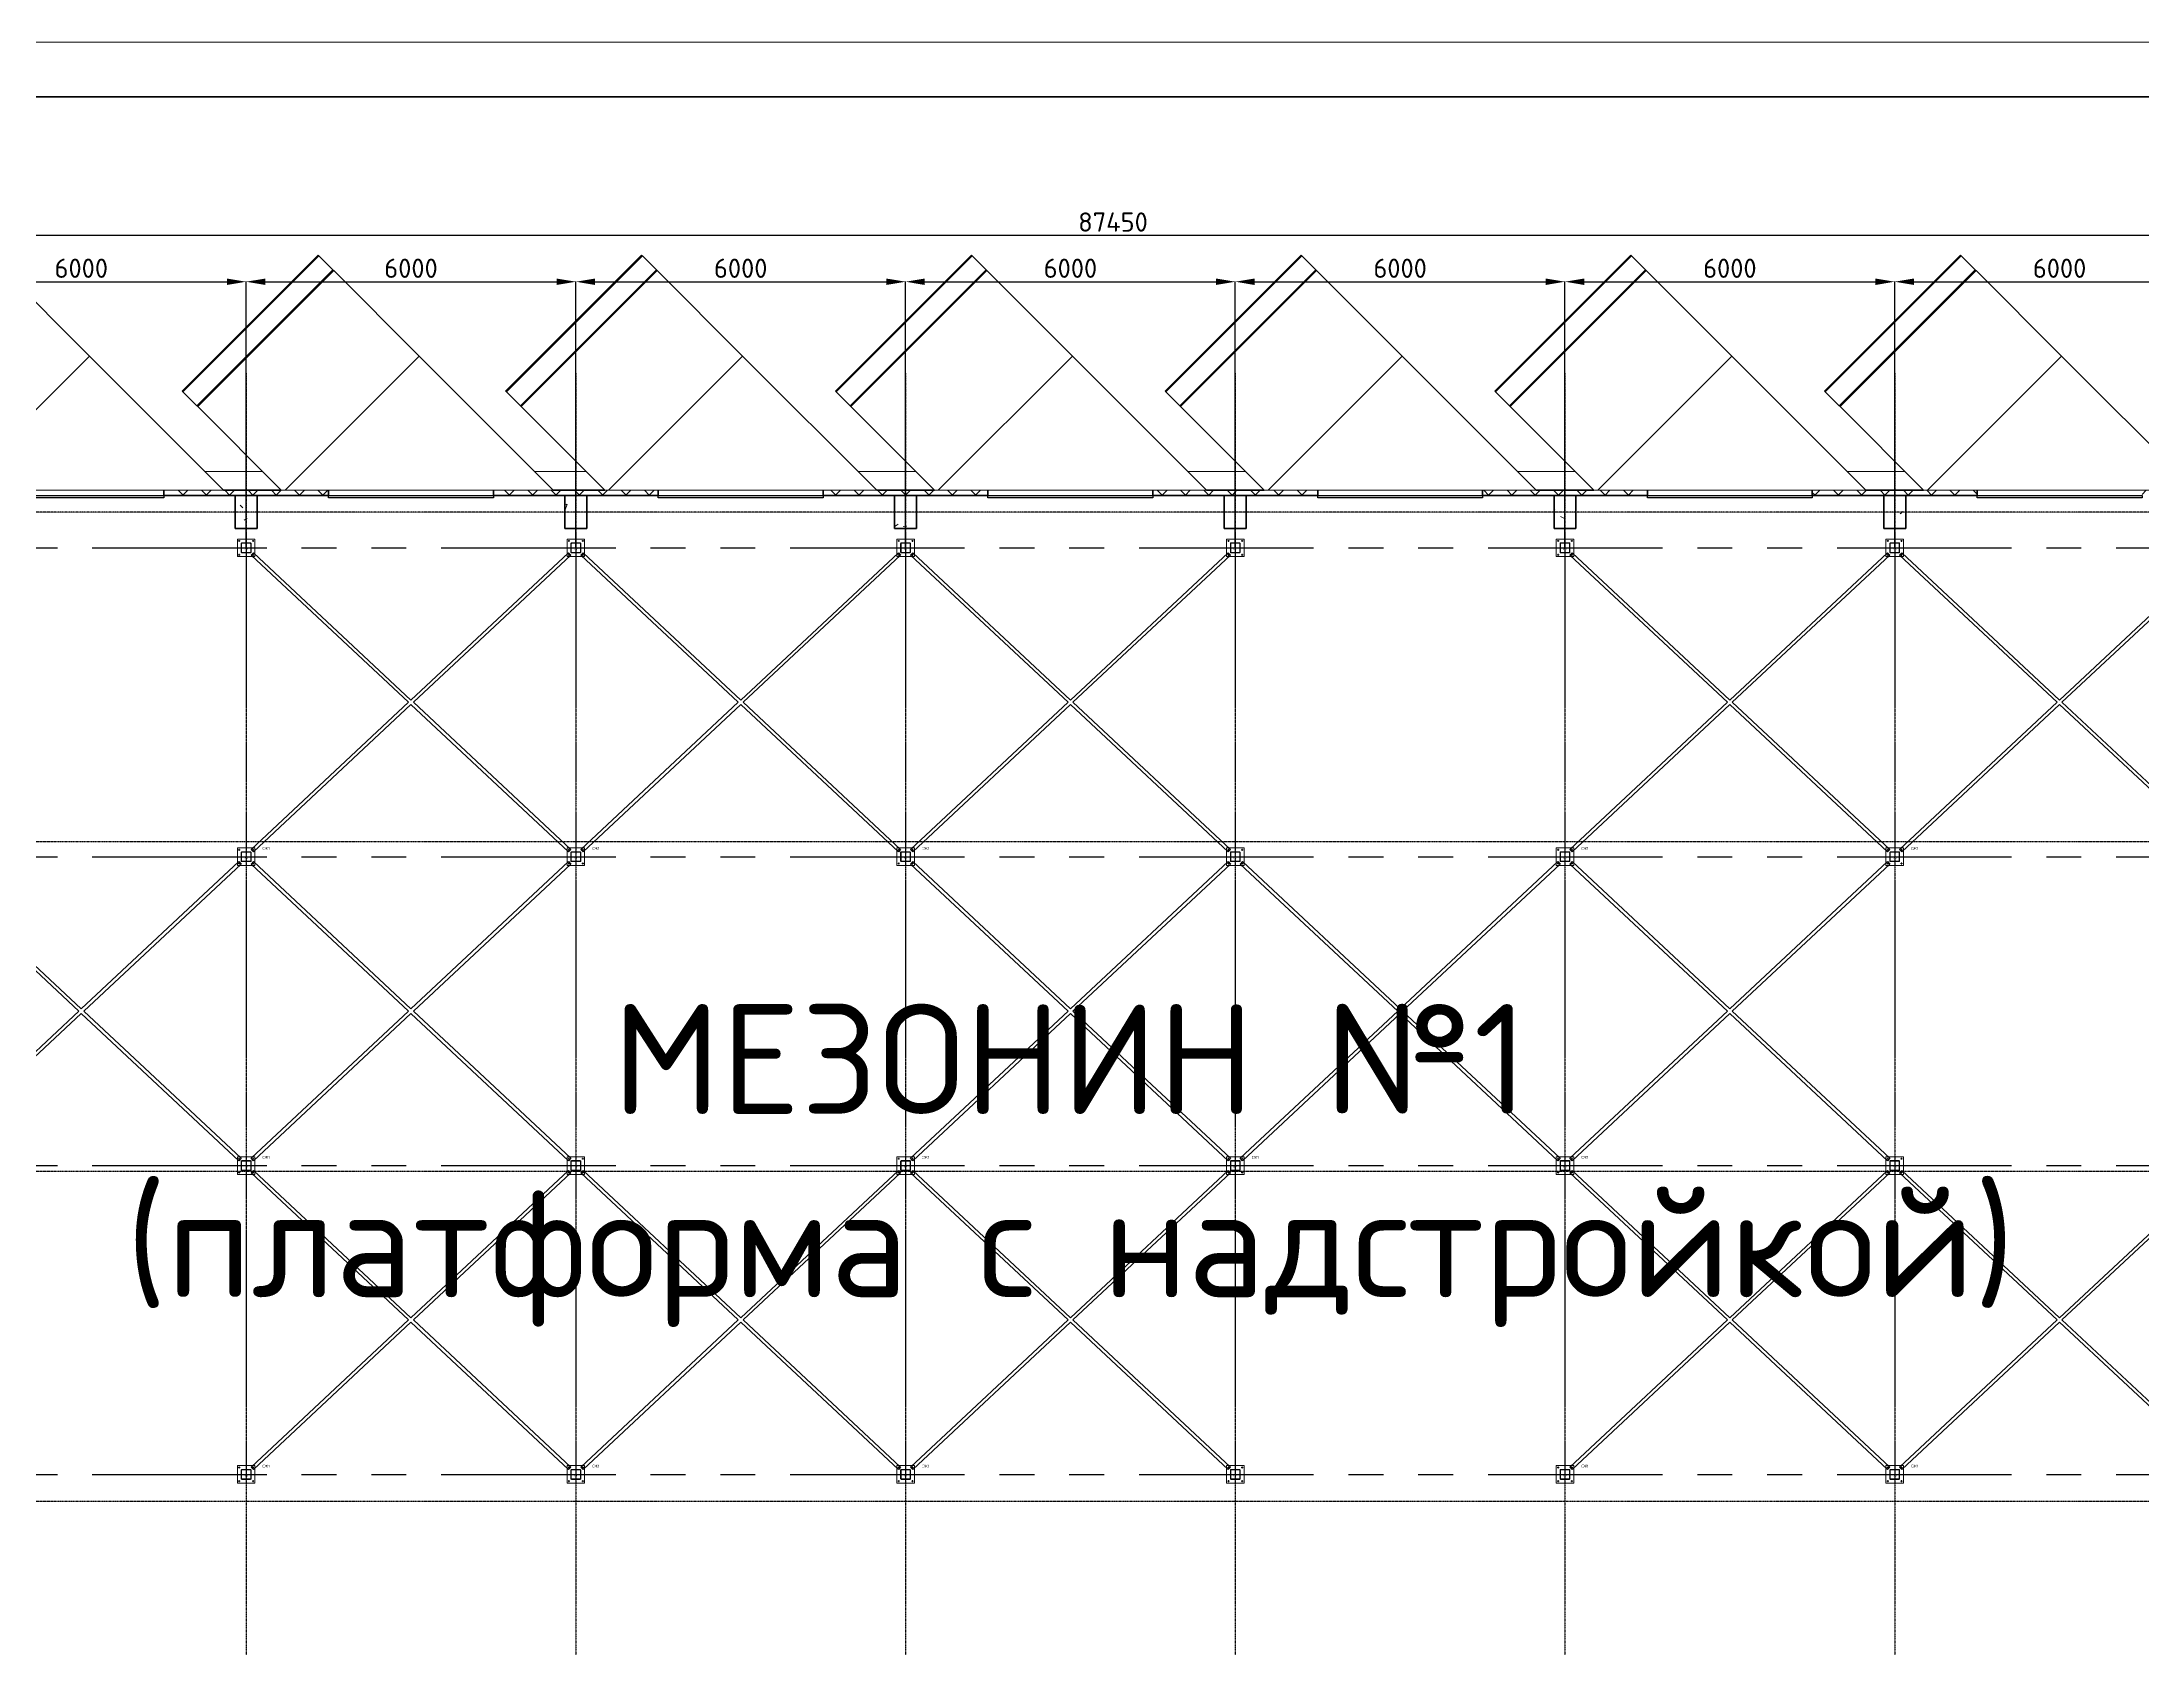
# Model space of a CAD drawing. Header units: millimetres. Extents: x 2140 to 223837, y 2113 to 170313.
# Drawn here: x 42447 to 80662, y 141071 to 170313 of the extents above; entities that cross this region are included whole.
import ezdxf
from ezdxf.enums import TextEntityAlignment as Align

# ---------------------------------------------------------------- set-up
doc = ezdxf.new("R2010")
doc.units = ezdxf.units.MM
for name, pattern in [('ADSK_Штриховая_ш3 п1_5', [4.5, 3, -1.5]), ('DASHDOT_axis', [24, 20, -1.5, 1, -1.5]), ('PHANTOM', [12.7, 6.35, -1.27, 1.27, -1.27, 1.27, -1.27]), ('Линия сетки', [22.225, 12.7, -3.175, 3.175, -3.175])]:
    doc.linetypes.add(name, pattern=pattern)
for name, color, linetype in [('0_ANNOT_Dimensions', 7, 'Continuous'), ('43.СЖ', 152, 'Continuous'), ('Стены', 7, 'Continuous')]:
    doc.layers.add(name, color=color, linetype=linetype)
for name, color, linetype, lineweight in [('40.Колонны', 7, 'Continuous', 20), ('A-DOOR', 7, 'Continuous', 18), ('G-ANNO-TTLB', 7, 'Continuous', 30), ('G-ANNO-TTLB-THIN', 7, 'Continuous', 20), ('Q-SPCQ', 7, 'Continuous', 18), ('S-COLS', 7, 'Continuous', 18)]:
    doc.layers.add(name, color=color, linetype=linetype, lineweight=lineweight)
doc.styles.add('GOST', font='isocpeur.ttf')
doc.styles.get("Standard").update_dxf_attribs({"font": 'isocpeur.ttf'})
doc.dimstyles.new('350', dxfattribs={"dimtxt": 350, "dimasz": 350, "dimexe": 1, "dimexo": 10, "dimgap": 70, "dimtad": 1, "dimdec": 0, "dimzin": 0, "dimdsep": 46, "dimtxsty": 'Standard', "dimcen": 0.09, "dimadec": 0, "dimazin": 0, "dimtfac": 1, "dimtdec": 0, "dimtofl": 0, "dimtmove": 0, "dimatfit": 3, "dimfxl": 1, "dimtolj": 1, "dimtzin": 0, "dimarcsym": 0})
pattern_1 = [(45, (61770, 82517.75), (-502.8943, 502.8943), []), (45, (61770, 83279.75), (-502.8943, 502.8943), [])]

# ---------------------------------------------------------------- blocks, each defined once
blk = doc.blocks.new('_Лист АР - А1К-736802-План на отм_ 0_000')
at = {"layer": 'G-ANNO-TTLB', "lineweight": 50}
blk.add_line((-197, 687.5), (-766, 687.5), dxfattribs=at)
at = {"layer": 'G-ANNO-TTLB-THIN'}
blk.add_line((-786, 692.5), (-192, 692.5), dxfattribs=at)
blk = doc.blocks.new('Сборный железобетон-Колонна 1 - 600x400-V14-В_АР_ПЭ_01 Этаж')
at = {"layer": 'S-COLS', "lineweight": 9}
h = blk.add_hatch(dxfattribs=at)
h.set_pattern_fill('FP_15', color=256, style=0, pattern_type=2)
h.set_pattern_definition([(320, (-77152.2, -17723.1), (-127.512, -1457.472), [152.4, -1676.4]), (265, (-77152.2, -17723.1), (1528.454, 281.942), [121.92, -1341.12]), (10.451, (-77162.8, -17844.6), (1400.933, -1175.54), [129.52, -1424.72]), (316.184, (-76745.8, -17723.1), (-336.34, -2168.632), [228.6, -2514.6]), (6.636, (-76773.8, -17903.8), (1979.42, -1899.22), [194.28, -2137.08]), (261.184, (-76745.8, -17723), (1979.4, -1899.24), [182.88, -2011.68]), (291, (-76847.4, -17926.3), (-818.121, -1212.915), [152.4, -1676.4]), (236, (-76847.4, -17926.3), (1473.504, -494.417), [121.92, -1341.12]), (341.451, (-76915.6, -18027.4), (655.37, -1707.337), [129.52, -1424.72]), (307.5, (-77152.2, -17723.1), (676.4402, -24.7094), [67.056, -1257.808, 67.056, -2640.584]), (307.5, (-77152.2, -17723.1), (676.4402, -24.7094), [-1391.92, -1294.384, 67.056, -1279.144]), (277.5, (-77152.2, -17723.1), (801.444, -534.558), [67.056, -709.168, 67.056, -1740.408]), (277.5, (-77152.2, -17723.1), (801.444, -534.558), [-843.28, -1227.328, 67.056, -446.024]), (237.5, (-77152.2, -17269.96), (-45.8312, -1084.7275), [67.056, -440.944, 67.056, -3621.024]), (237.5, (-77152.2, -17269.96), (-45.8312, -1084.7275), [-575.056, -1517.904, 67.056, -2036.064]), (227.5, (-77152.2, -17066.8), (203.414, -1185.035), [67.056, -593.344, 67.056, -2479.04]), (227.5, (-77152.2, -17066.8), (203.414, -1185.035), [-727.456, -985.52, 67.056, -1426.464])])
h.paths.add_polyline_path([(-325, -165), (-325, -175), (275, -175), (275, 225), (-325, 225), (-325, 215)], flags=0)
at = {"layer": 'S-COLS', "lineweight": 40}
for p, q in [((275, 225), (-325, 225)), ((-325, 225), (-325, 215)), ((-325, 215), (-325, -165)), ((275, 215), (275, 225)), ((275, -165), (275, 215)), ((-325, -165), (-325, -175)), ((-325, -175), (275, -175)), ((275, -175), (275, -165))]:
    blk.add_line(p, q, dxfattribs=at)
blk = doc.blocks.new('Сборный железобетон-Колонна 1 - 600x400-V15-В_АР_ПЭ_01 Этаж')
at = {"layer": 'S-COLS', "lineweight": 9}
h = blk.add_hatch(dxfattribs=at)
h.set_pattern_fill('FP_16', color=256, style=0, pattern_type=2)
h.set_pattern_definition([(320, (-77152.2, -11723.1), (-127.512, -1457.472), [152.4, -1676.4]), (265, (-77152.2, -11723.1), (1528.454, 281.942), [121.92, -1341.12]), (10.451, (-77162.8, -11844.6), (1400.933, -1175.54), [129.52, -1424.72]), (316.184, (-76745.8, -11723.1), (-336.34, -2168.632), [228.6, -2514.6]), (6.636, (-76773.8, -11903.8), (1979.42, -1899.22), [194.28, -2137.08]), (261.184, (-76745.8, -11723), (1979.4, -1899.24), [182.88, -2011.68]), (291, (-76847.4, -11926.3), (-818.121, -1212.915), [152.4, -1676.4]), (236, (-76847.4, -11926.3), (1473.504, -494.417), [121.92, -1341.12]), (341.451, (-76915.6, -12027.4), (655.37, -1707.337), [129.52, -1424.72]), (307.5, (-77152.2, -11723.1), (676.4402, -24.7094), [67.056, -1257.808, 67.056, -2640.584]), (307.5, (-77152.2, -11723.1), (676.4402, -24.7094), [-1391.92, -1294.384, 67.056, -1279.144]), (277.5, (-77152.2, -11723.1), (801.444, -534.558), [67.056, -709.168, 67.056, -1740.408]), (277.5, (-77152.2, -11723.1), (801.444, -534.558), [-843.28, -1227.328, 67.056, -446.024]), (237.5, (-77152.2, -11269.96), (-45.8312, -1084.7275), [67.056, -440.944, 67.056, -3621.024]), (237.5, (-77152.2, -11269.96), (-45.8312, -1084.7275), [-575.056, -1517.904, 67.056, -2036.064]), (227.5, (-77152.2, -11066.8), (203.414, -1185.035), [67.056, -593.344, 67.056, -2479.04]), (227.5, (-77152.2, -11066.8), (203.414, -1185.035), [-727.456, -985.52, 67.056, -1426.464])])
h.paths.add_polyline_path([(-325, 215), (-325, -175), (275, -175), (275, 225), (-325, 225)], flags=0)
at = {"layer": 'S-COLS', "lineweight": 40}
for p, q in [((275, 225), (-325, 225)), ((-325, 225), (-325, 215)), ((-325, 215), (-325, -165)), ((275, 215), (275, 225)), ((275, -165), (275, 215)), ((-325, -165), (-325, -175)), ((-325, -175), (275, -175)), ((275, -175), (275, -165))]:
    blk.add_line(p, q, dxfattribs=at)
blk = doc.blocks.new('Сборный железобетон-Колонна 1 - 600x400-V16-В_АР_ПЭ_01 Этаж')
at = {"layer": 'S-COLS', "lineweight": 9}
h = blk.add_hatch(dxfattribs=at)
h.set_pattern_fill('FP_17', color=256, style=0, pattern_type=2)
h.set_pattern_definition([(320, (-77152.2, -5723.1), (-127.512, -1457.472), [152.4, -1676.4]), (265, (-77152.2, -5723.1), (1528.454, 281.942), [121.92, -1341.12]), (10.451, (-77162.8, -5844.6), (1400.933, -1175.54), [129.52, -1424.72]), (316.184, (-76745.8, -5723.1), (-336.34, -2168.632), [228.6, -2514.6]), (6.636, (-76773.8, -5903.8), (1979.42, -1899.22), [194.28, -2137.08]), (261.184, (-76745.8, -5723), (1979.4, -1899.24), [182.88, -2011.68]), (291, (-76847.4, -5926.3), (-818.121, -1212.915), [152.4, -1676.4]), (236, (-76847.4, -5926.3), (1473.504, -494.417), [121.92, -1341.12]), (341.451, (-76915.6, -6027.4), (655.37, -1707.337), [129.52, -1424.72]), (307.5, (-77152.2, -5723.1), (676.4402, -24.7094), [67.056, -1257.808, 67.056, -2640.584]), (307.5, (-77152.2, -5723.1), (676.4402, -24.7094), [-1391.92, -1294.384, 67.056, -1279.144]), (277.5, (-77152.2, -5723.1), (801.444, -534.558), [67.056, -709.168, 67.056, -1740.408]), (277.5, (-77152.2, -5723.1), (801.444, -534.558), [-843.28, -1227.328, 67.056, -446.024]), (237.5, (-77152.2, -5269.96), (-45.8312, -1084.7275), [67.056, -440.944, 67.056, -3621.024]), (237.5, (-77152.2, -5269.96), (-45.8312, -1084.7275), [-575.056, -1517.904, 67.056, -2036.064]), (227.5, (-77152.2, -5066.8), (203.414, -1185.035), [67.056, -593.344, 67.056, -2479.04]), (227.5, (-77152.2, -5066.8), (203.414, -1185.035), [-727.456, -985.52, 67.056, -1426.464])])
h.paths.add_polyline_path([(-325, -165), (-325, -175), (275, -175), (275, 225), (-325, 225), (-325, -14)], flags=0)
at = {"layer": 'S-COLS', "lineweight": 40}
for p, q in [((275, 225), (-325, 225)), ((-325, 225), (-325, 215)), ((-325, 215), (-325, -165)), ((275, 215), (275, 225)), ((275, -165), (275, 215)), ((-325, -165), (-325, -175)), ((-325, -175), (275, -175)), ((275, -175), (275, -165))]:
    blk.add_line(p, q, dxfattribs=at)
blk = doc.blocks.new('Сборный железобетон-Колонна 1 - 600x400-V17-В_АР_ПЭ_01 Этаж')
at = {"layer": 'S-COLS', "lineweight": 40}
for p, q in [((275, 225), (-325, 225)), ((-325, 225), (-325, 215)), ((-325, 215), (-325, -165)), ((275, 215), (275, 225)), ((275, -165), (275, 215)), ((-325, -165), (-325, -175)), ((-325, -175), (275, -175)), ((275, -175), (275, -165))]:
    blk.add_line(p, q, dxfattribs=at)
blk = doc.blocks.new('Сборный железобетон-Колонна 1 - 600x400-V18-В_АР_ПЭ_01 Этаж')
at = {"layer": 'S-COLS', "lineweight": 9}
h = blk.add_hatch(dxfattribs=at)
h.set_pattern_fill('FP_18', color=256, style=0, pattern_type=2)
h.set_pattern_definition([(320, (-77152.2, 6276.9), (-127.512, -1457.472), [152.4, -1676.4]), (265, (-77152.2, 6276.9), (1528.454, 281.942), [121.92, -1341.12]), (10.451, (-77162.8, 6155.4), (1400.933, -1175.54), [129.52, -1424.72]), (316.184, (-76745.8, 6276.9), (-336.34, -2168.632), [228.6, -2514.6]), (6.636, (-76773.8, 6096.2), (1979.42, -1899.22), [194.28, -2137.08]), (261.184, (-76745.8, 6277), (1979.4, -1899.24), [182.88, -2011.68]), (291, (-76847.4, 6073.7), (-818.121, -1212.915), [152.4, -1676.4]), (236, (-76847.4, 6073.7), (1473.504, -494.417), [121.92, -1341.12]), (341.451, (-76915.6, 5972.6), (655.37, -1707.337), [129.52, -1424.72]), (307.5, (-77152.2, 6276.9), (676.4402, -24.7094), [67.056, -1257.808, 67.056, -2640.584]), (307.5, (-77152.2, 6276.9), (676.4402, -24.7094), [-1391.92, -1294.384, 67.056, -1279.144]), (277.5, (-77152.2, 6276.9), (801.444, -534.558), [67.056, -709.168, 67.056, -1740.408]), (277.5, (-77152.2, 6276.9), (801.444, -534.558), [-843.28, -1227.328, 67.056, -446.024]), (237.5, (-77152.2, 6730.04), (-45.8312, -1084.7275), [67.056, -440.944, 67.056, -3621.024]), (237.5, (-77152.2, 6730.04), (-45.8312, -1084.7275), [-575.056, -1517.904, 67.056, -2036.064]), (227.5, (-77152.2, 6933.2), (203.414, -1185.035), [67.056, -593.344, 67.056, -985.52, -1493.52]), (227.5, (-77152.2, 6933.2), (203.414, -1185.035), [-1712.976, 67.056, -1426.464])])
h.paths.add_polyline_path([(-325, 215), (-325, -175), (275, -175), (275, 225), (-325, 225)], flags=0)
at = {"layer": 'S-COLS', "lineweight": 40}
for p, q in [((275, 225), (-325, 225)), ((-325, 225), (-325, 215)), ((-325, 215), (-325, -165)), ((275, 215), (275, 225)), ((275, -165), (275, 215)), ((-325, -165), (-325, -175)), ((-325, -175), (275, -175)), ((275, -175), (275, -165))]:
    blk.add_line(p, q, dxfattribs=at)
blk = doc.blocks.new('Сборный железобетон-Колонна 1 - 600x400-V19-В_АР_ПЭ_01 Этаж')
at = {"layer": 'S-COLS', "lineweight": 9}
h = blk.add_hatch(dxfattribs=at)
h.set_pattern_fill('FP_19', color=256, style=0, pattern_type=2)
h.set_pattern_definition([(320, (-77152.2, 12276.9), (-127.512, -1457.472), [152.4, -1676.4]), (265, (-77152.2, 12276.9), (1528.454, 281.942), [121.92, -1341.12]), (10.451, (-77162.8, 12155.4), (1400.933, -1175.54), [129.52, -1424.72]), (316.184, (-76745.8, 12276.9), (-336.34, -2168.632), [228.6, -2514.6]), (6.636, (-76773.8, 12096.2), (1979.42, -1899.22), [194.28, -2137.08]), (261.184, (-76745.8, 12277), (1979.4, -1899.24), [182.88, -2011.68]), (291, (-76847.4, 12073.7), (-818.121, -1212.915), [152.4, -1676.4]), (236, (-76847.4, 12073.7), (1473.504, -494.417), [121.92, -1341.12]), (341.451, (-76915.6, 11972.6), (655.37, -1707.337), [129.52, -1424.72]), (307.5, (-77152.2, 12276.9), (676.4402, -24.7094), [67.056, -1257.808, 67.056, -2640.584]), (307.5, (-77152.2, 12276.9), (676.4402, -24.7094), [-1391.92, -1294.384, 67.056, -1279.144]), (277.5, (-77152.2, 12276.9), (801.444, -534.558), [67.056, -709.168, 67.056, -1740.408]), (277.5, (-77152.2, 12276.9), (801.444, -534.558), [-843.28, -1227.328, 67.056, -446.024]), (237.5, (-77152.2, 12730.04), (-45.8312, -1084.7275), [67.056, -440.944, 67.056, -3621.024]), (237.5, (-77152.2, 12730.04), (-45.8312, -1084.7275), [-575.056, -1517.904, 67.056, -2036.064]), (227.5, (-77152.2, 12933.2), (203.414, -1185.035), [67.056, -593.344, 67.056, -2479.04]), (227.5, (-77152.2, 12933.2), (203.414, -1185.035), [-727.456, -985.52, 67.056, -1426.464])])
h.paths.add_polyline_path([(-325, 225), (-325, -175), (275, -175), (275, 225)], flags=0)
at = {"layer": 'S-COLS', "lineweight": 40}
for p, q in [((275, 225), (-325, 225)), ((-325, 225), (-325, 215)), ((-325, 215), (-325, -165)), ((275, 215), (275, 225)), ((275, -165), (275, 215)), ((-325, -165), (-325, -175)), ((-325, -175), (275, -175)), ((275, -175), (275, -165))]:
    blk.add_line(p, q, dxfattribs=at)
blk = doc.blocks.new('Дверь-Подъемная-Сборная - Ворота 3000х3000-555614-В_АР_ПЭ_01 Этаж')
at = {"layer": 'A-DOOR', "lineweight": 30}
for p, q in [((-1500, 90), (1500, 90)), ((-1500, 50), (-1500, 90)), ((1500, 50), (-1500, 50)), ((1500, 90), (1500, 50))]:
    blk.add_line(p, q, dxfattribs=at)
blk = doc.blocks.new('Доклевеллер 45 градусов - Доклевеллер 45 градусов-601978-В_АР_ПЭ_01 Этаж')
at = {"layer": 'Q-SPCQ', "lineweight": 9}
for p, q in [((2404, 0), (2475, 0)), ((3995, -1520), (2475, 0)), ((-2475, 0), (2404, 0)), ((-2475, 0), (-35, -2440)), ((-2404, -75), (-2404, -71)), ((-2400, -75), (-2404, -75)), ((2404, 0), (-35, -2440)), ((-35, -2440), (2404, 0)), ((1520, -3995), (3995, -1520)), ((3995, -1520), (1520, -3995)), ((4009, -1534), (3995, -1520)), ((1534, -4009), (4009, -1534)), ((4009, -1534), (1534, -4009)), ((4264, -1789), (1789, -4264)), ((1789, -4264), (4264, -1789)), ((4278, -1803), (1803, -4278)), ((4264, -1789), (4009, -1534)), ((4264, -1789), (4278, -1803)), ((1520, -3995), (-35, -2440)), ((1534, -4009), (1520, -3995)), ((1789, -4264), (1534, -4009)), ((1789, -4264), (1803, -4278))]:
    blk.add_line(p, q, dxfattribs=at)
blk = doc.blocks.new('Помещение')
at = {"lineweight": 9}
h = blk.add_hatch(dxfattribs=at)
h.set_pattern_fill('FP_99', color=256, style=0, pattern_type=2)
h.set_pattern_definition([(45, (61770, 82517.75), (-212.132, 212.132), []), (135, (61770, 82517.75), (-212.132, -212.132), [])])
h.paths.add_polyline_path([(110319.9036, 159946.9347), (110319.9036, 160042.9347), (105671.9036, 160042.9347), (105671.9036, 159946.9347), (110223.9036, 159946.9347)], flags=0)
h.paths.add_polyline_path([(104123.9036, 159946.9347), (104661.9036, 159946.9347), (104661.9036, 160042.9347), (102521.9036, 160042.9347), (102521.9036, 159946.9347), (103749.0664, 159946.9347)], flags=0)
h.paths.add_polyline_path([(91626.8337, 159946.9347), (93521.9036, 159946.9347), (93521.9036, 160042.9347), (90521.9036, 160042.9347), (90521.9036, 159946.9347)], flags=0)
h.paths.add_polyline_path([(99521.9036, 159946.9347), (99521.9036, 160042.9347), (96521.9036, 160042.9347), (96521.9036, 159946.9347), (98553.8238, 159946.9347)], flags=0)
h.paths.add_polyline_path([(84521.9036, 159946.9347), (87521.9036, 159946.9347), (87521.9036, 160042.9347), (84521.9036, 160042.9347)], flags=0)
h.paths.add_polyline_path([(79504.601, 159946.9347), (81521.9036, 159946.9347), (81521.9036, 160042.9347), (78521.9036, 160042.9347), (78521.9036, 159946.9347)], flags=0)
h.paths.add_polyline_path([(74309.3584, 159946.9347), (75521.9036, 159946.9347), (75521.9036, 160042.9347), (72521.9036, 160042.9347), (72521.9036, 159946.9347), (72577.6109, 159946.9347)], flags=0)
h.paths.add_polyline_path([(69521.9036, 159946.9347), (69521.9036, 160042.9347), (66521.9036, 160042.9347), (66521.9036, 159946.9347), (69114.1158, 159946.9347)], flags=0)
h.paths.add_polyline_path([(63521.9036, 159946.9347), (63521.9036, 160042.9347), (60521.9036, 160042.9347), (60521.9036, 159946.9347), (62187.1257, 159946.9347)], flags=0)
h.paths.add_polyline_path([(48521.9036, 159946.9347), (51521.9036, 159946.9347), (51521.9036, 160042.9347), (48521.9036, 160042.9347)], flags=0)
h.paths.add_polyline_path([(54521.9036, 159946.9347), (57521.9036, 159946.9347), (57521.9036, 160042.9347), (54521.9036, 160042.9347)], flags=0)
h.paths.add_polyline_path([(39521.9036, 159946.9347), (39521.9036, 160042.9347), (21941.9036, 160042.9347), (21941.9036, 159946.9347), (37942.6603, 159946.9347)], flags=0)
h.paths.add_polyline_path([(42521.9036, 159946.9347), (45521.9036, 159946.9347), (45521.9036, 160042.9347), (42521.9036, 160042.9347)], flags=0)
h.paths.add_polyline_path([(17321.9036, 159946.9347), (17321.9036, 160042.9347), (13817.9036, 160042.9347), (13817.9036, 159969.9347), (13721.9036, 159969.9347), (13723.9036, 159946.9347), (17161.69, 159946.9347)], flags=0)
h.paths.add_polyline_path([(18331.9036, 159946.9347), (20931.9036, 159946.9347), (20931.9036, 160042.9347), (18331.9036, 160042.9347)], flags=0)
h = blk.add_hatch(dxfattribs=at)
h.set_pattern_fill('FP_98', color=256, style=0, pattern_type=2)
h.set_pattern_definition(pattern_1)
h.paths.add_polyline_path([(110319.9036, 160042.9347), (110319.9036, 160044.9347), (107212.5615, 160042.9347)], flags=0)
h.paths.add_polyline_path([(104661.9036, 160042.9347), (104661.9036, 160044.9347), (104614.9402, 160042.9347)], flags=0)
h.paths.add_polyline_path([(87521.9036, 160042.9347), (87521.9036, 160044.9347), (86431.5911, 160042.9347)], flags=0)
h.paths.add_polyline_path([(69521.9036, 160042.9347), (69521.9036, 160044.9347), (69501.6241, 160042.9347)], flags=0)
h.paths.add_polyline_path([(63521.9036, 160042.9347), (63521.9036, 160044.9347), (62187.1257, 160042.9347)], flags=0)
h.paths.add_polyline_path([(57521.9036, 160042.9347), (57521.9036, 160044.9347), (56991.8832, 160042.9347)], flags=0)
h.paths.add_polyline_path([(51521.9036, 160042.9347), (51521.9036, 160044.9347), (51501.6241, 160042.9347)], flags=0)
h.paths.add_polyline_path([(39521.9036, 160042.9347), (39521.9036, 160044.9347), (37942.6603, 160042.9347)], flags=0)
h.paths.add_polyline_path([(20931.9036, 160042.9347), (20931.9036, 160044.9347), (20625.1851, 160042.9347)], flags=0)
h = blk.add_hatch(dxfattribs=at)
h.set_pattern_fill('FP_98', color=256, style=0, pattern_type=2)
h.set_pattern_definition(pattern_1)
h.paths.add_polyline_path([(108621.9036, 159944.9347), (108621.9036, 159946.9347), (107212.5615, 159944.9347)], flags=0)
h.paths.add_polyline_path([(110221.9036, 159944.9347), (110223.9036, 159946.9347), (110211.9036, 159944.9347)], flags=0)
h.paths.add_polyline_path([(105821.9036, 159944.9347), (105823.9036, 159946.9347), (105671.9036, 159944.9347)], flags=0)
h.paths.add_polyline_path([(87521.9036, 159944.9347), (87521.9036, 159946.9347), (86431.5911, 159944.9347)], flags=0)
h.paths.add_polyline_path([(63521.9036, 159944.9347), (63521.9036, 159946.9347), (62221.9036, 159944.9347)], flags=0)
h.paths.add_polyline_path([(51521.9036, 159944.9347), (51521.9036, 159946.9347), (50221.9036, 159944.9347)], flags=0)
h.paths.add_polyline_path([(45521.9036, 159944.9347), (45521.9036, 159946.9347), (44869.6505, 159944.9347)], flags=0)
h.paths.add_polyline_path([(39521.9036, 159944.9347), (39521.9036, 159946.9347), (38221.9036, 159944.9347)], flags=0)
h.paths.add_polyline_path([(20931.9036, 159944.9347), (20931.9036, 159946.9347), (20625.1851, 159944.9347)], flags=0)
at = {"color": 9, "linetype": 'Линия сетки', "true_color": 0xc7c8ca}
for p, q in [((44021.9036, 162172.4828), (44021.9036, 22887.2413)), ((50021.9036, 162172.4828), (50021.9036, 22887.2413)), ((56021.9036, 162172.4828), (56021.9036, 22887.2413)), ((62021.9036, 162172.4828), (62021.9036, 22887.2413)), ((68021.9036, 162172.4828), (68021.9036, 22887.2413)), ((74021.9036, 162172.4828), (74021.9036, 22887.2413)), ((113992.9741, 159644.9347), (7061.0864, 159644.9347)), ((113992.9741, 153644.9347), (7061.0864, 153644.9347)), ((113992.9741, 147644.9347), (7061.0864, 147644.9347)), ((113992.9741, 141644.9347), (7061.0864, 141644.9347))]:
    blk.add_line(p, q, dxfattribs=at)
at = {"color": 7, "linetype": 'ADSK_Штриховая_ш3 п1_5', "lineweight": 18}
for p, q in [((43271.2054, 160384.9347), (44321.458, 160384.9347)), ((49271.2054, 160384.9347), (50207.0299, 160384.9347)), ((55156.7774, 160384.9347), (56207.0299, 160384.9347)), ((61156.7774, 160384.9347), (62207.0299, 160384.9347)), ((67156.7774, 160384.9347), (68207.0299, 160384.9347)), ((73156.7774, 160384.9347), (74207.0299, 160384.9347))]:
    blk.add_line(p, q, dxfattribs=at)
at = {"lineweight": 40}
for p, q in [((42521.9036, 160044.9347), (42521.9036, 159944.9347)), ((42521.9036, 159944.9347), (43821.9036, 159944.9347)), ((44661.458, 160044.9347), (43611.2054, 160044.9347)), ((44221.9036, 159944.9347), (45521.9036, 159944.9347)), ((45521.9036, 159944.9347), (45521.9036, 160044.9347)), ((48521.9036, 160044.9347), (48521.9036, 159944.9347)), ((48521.9036, 159944.9347), (49821.9036, 159944.9347)), ((50547.0299, 160044.9347), (49611.2054, 160044.9347)), ((50221.9036, 159944.9347), (51521.9036, 159944.9347)), ((51521.9036, 159944.9347), (51521.9036, 160044.9347)), ((54521.9036, 160044.9347), (54521.9036, 159944.9347)), ((54521.9036, 159944.9347), (55821.9036, 159944.9347)), ((56547.0299, 160044.9347), (55496.7774, 160044.9347)), ((56221.9036, 159944.9347), (57521.9036, 159944.9347)), ((57521.9036, 159944.9347), (57521.9036, 160044.9347)), ((60521.9036, 160044.9347), (60521.9036, 159944.9347)), ((60521.9036, 159944.9347), (61821.9036, 159944.9347)), ((62547.0299, 160044.9347), (61496.7774, 160044.9347)), ((62221.9036, 159944.9347), (63521.9036, 159944.9347)), ((63521.9036, 159944.9347), (63521.9036, 160044.9347)), ((66521.9036, 160044.9347), (66521.9036, 159944.9347)), ((66521.9036, 159944.9347), (67821.9036, 159944.9347)), ((68547.0299, 160044.9347), (67496.7774, 160044.9347)), ((68221.9036, 159944.9347), (69521.9036, 159944.9347)), ((69521.9036, 159944.9347), (69521.9036, 160044.9347)), ((72521.9036, 160044.9347), (72521.9036, 159944.9347)), ((72521.9036, 159944.9347), (73821.9036, 159944.9347)), ((74547.0299, 160044.9347), (73496.7774, 160044.9347)), ((74221.9036, 159944.9347), (75521.9036, 159944.9347)), ((75521.9036, 159944.9347), (75521.9036, 160044.9347))]:
    blk.add_line(p, q, dxfattribs=at)
at = {"lineweight": 18}
for p, q in [((45521.9036, 160042.9347), (42521.9036, 160042.9347)), ((45521.9036, 159946.9347), (42521.9036, 159946.9347)), ((51521.9036, 160042.9347), (48521.9036, 160042.9347)), ((51521.9036, 159946.9347), (48521.9036, 159946.9347)), ((57521.9036, 160042.9347), (54521.9036, 160042.9347)), ((57521.9036, 159946.9347), (54521.9036, 159946.9347)), ((63521.9036, 160042.9347), (60521.9036, 160042.9347)), ((63521.9036, 159946.9347), (60521.9036, 159946.9347)), ((69521.9036, 160042.9347), (66521.9036, 160042.9347)), ((69521.9036, 159946.9347), (66521.9036, 159946.9347)), ((75521.9036, 160042.9347), (72521.9036, 160042.9347)), ((75521.9036, 159946.9347), (72521.9036, 159946.9347))]:
    blk.add_line(p, q, dxfattribs=at)
at = {"lineweight": 9, "xscale": 200, "yscale": 200, "zscale": 200}
blk.add_blockref('_Лист АР - А1К-736802-План на отм_ 0_000', (157200, 29700), dxfattribs=at)
for name, p, rotation in [('Доклевеллер 45 градусов - Доклевеллер 45 градусов-601978-В_АР_ПЭ_01 Этаж', (41136.3317, 160044.9347), 180), ('Доклевеллер 45 градусов - Доклевеллер 45 градусов-601978-В_АР_ПЭ_01 Этаж', (47136.3317, 160044.9347), 180), ('Доклевеллер 45 градусов - Доклевеллер 45 градусов-601978-В_АР_ПЭ_01 Этаж', (53021.9036, 160044.9347), 180), ('Доклевеллер 45 градусов - Доклевеллер 45 градусов-601978-В_АР_ПЭ_01 Этаж', (59021.9036, 160044.9347), 180), ('Доклевеллер 45 градусов - Доклевеллер 45 градусов-601978-В_АР_ПЭ_01 Этаж', (65021.9036, 160044.9347), 180), ('Доклевеллер 45 градусов - Доклевеллер 45 градусов-601978-В_АР_ПЭ_01 Этаж', (71021.9036, 160044.9347), 180), ('Доклевеллер 45 градусов - Доклевеллер 45 градусов-601978-В_АР_ПЭ_01 Этаж', (77021.9036, 160044.9347), 180), ('Дверь-Подъемная-Сборная - Ворота 3000х3000-555614-В_АР_ПЭ_01 Этаж', (41021.9036, 159994.9347), 180), ('Сборный железобетон-Колонна 1 - 600x400-V14-В_АР_ПЭ_01 Этаж', (44046.9036, 159669.9347), 90.0000000000002), ('Дверь-Подъемная-Сборная - Ворота 3000х3000-555614-В_АР_ПЭ_01 Этаж', (47021.9036, 159994.9347), 180), ('Сборный железобетон-Колонна 1 - 600x400-V15-В_АР_ПЭ_01 Этаж', (50046.9036, 159669.9347), 90.0000000000002), ('Дверь-Подъемная-Сборная - Ворота 3000х3000-555614-В_АР_ПЭ_01 Этаж', (53021.9036, 159994.9347), 180), ('Сборный железобетон-Колонна 1 - 600x400-V16-В_АР_ПЭ_01 Этаж', (56046.9036, 159669.9347), 90.0000000000002), ('Дверь-Подъемная-Сборная - Ворота 3000х3000-555614-В_АР_ПЭ_01 Этаж', (59021.9036, 159994.9347), 180), ('Сборный железобетон-Колонна 1 - 600x400-V17-В_АР_ПЭ_01 Этаж', (62046.9036, 159669.9347), 90.0000000000002), ('Дверь-Подъемная-Сборная - Ворота 3000х3000-555614-В_АР_ПЭ_01 Этаж', (65021.9036, 159994.9347), 180), ('Сборный железобетон-Колонна 1 - 600x400-V18-В_АР_ПЭ_01 Этаж', (68046.9036, 159669.9347), 90.0000000000002), ('Дверь-Подъемная-Сборная - Ворота 3000х3000-555614-В_АР_ПЭ_01 Этаж', (71021.9036, 159994.9347), 180), ('Сборный железобетон-Колонна 1 - 600x400-V19-В_АР_ПЭ_01 Этаж', (74046.9036, 159669.9347), 90.0000000000002), ('Дверь-Подъемная-Сборная - Ворота 3000х3000-555614-В_АР_ПЭ_01 Этаж', (77021.9036, 159994.9347), 180)]:
    blk.add_blockref(name, p, dxfattribs=dict(rotation=rotation))
blk = doc.blocks.new('*D1665')
at = {"layer": '0_ANNOT_Dimensions', "color": 0, "lineweight": -2, "transparency": 16777216}
for p, q in [((21950, 10), (21950, 4844)), ((22300, 4843), (27600, 4843)), ((27950, 10), (27950, 4844))]:
    blk.add_line(p, q, dxfattribs=at)
at = {"layer": '0_ANNOT_Dimensions', "color": 0, "transparency": 16777216}
for points in [[(22300, 4901), (22300, 4784), (21950, 4843)], [(27600, 4901), (27600, 4784), (27950, 4843)]]:
    blk.add_solid(points, dxfattribs=at)
at = {"layer": 'Defpoints', "color": 0, "transparency": 16777216}
for p in [(27950, 4843), (21950, 0), (27950, 0)]:
    blk.add_point(p, dxfattribs=at)
at = {"layer": '0_ANNOT_Dimensions', "color": 0, "transparency": 16777216, "insert": (24950, 5088), "char_height": 350, "attachment_point": 5}
blk.add_mtext('\\A1;6000', dxfattribs=at)
blk = doc.blocks.new('*D1666')
at = {"layer": '0_ANNOT_Dimensions', "color": 0, "lineweight": -2, "transparency": 16777216}
for p, q in [((27950, 10), (27950, 4844)), ((28300, 4843), (33600, 4843)), ((33950, 10), (33950, 4844))]:
    blk.add_line(p, q, dxfattribs=at)
at = {"layer": '0_ANNOT_Dimensions', "color": 0, "transparency": 16777216}
for points in [[(28300, 4901), (28300, 4784), (27950, 4843)], [(33600, 4901), (33600, 4784), (33950, 4843)]]:
    blk.add_solid(points, dxfattribs=at)
at = {"layer": 'Defpoints', "color": 0, "transparency": 16777216}
for p in [(33950, 4843), (27950, 0), (33950, 0)]:
    blk.add_point(p, dxfattribs=at)
at = {"layer": '0_ANNOT_Dimensions', "color": 0, "transparency": 16777216, "insert": (30950, 5088), "char_height": 350, "attachment_point": 5}
blk.add_mtext('\\A1;6000', dxfattribs=at)
blk = doc.blocks.new('*D1667')
at = {"layer": '0_ANNOT_Dimensions', "color": 0, "lineweight": -2, "transparency": 16777216}
for p, q in [((33950, 10), (33950, 4844)), ((34300, 4843), (39600, 4843)), ((39950, 10), (39950, 4844))]:
    blk.add_line(p, q, dxfattribs=at)
at = {"layer": '0_ANNOT_Dimensions', "color": 0, "transparency": 16777216}
for points in [[(34300, 4901), (34300, 4784), (33950, 4843)], [(39600, 4901), (39600, 4784), (39950, 4843)]]:
    blk.add_solid(points, dxfattribs=at)
at = {"layer": 'Defpoints', "color": 0, "transparency": 16777216}
for p in [(39950, 4843), (33950, 0), (39950, 0)]:
    blk.add_point(p, dxfattribs=at)
at = {"layer": '0_ANNOT_Dimensions', "color": 0, "transparency": 16777216, "insert": (36950, 5088), "char_height": 350, "attachment_point": 5}
blk.add_mtext('\\A1;6000', dxfattribs=at)
blk = doc.blocks.new('*D1668')
at = {"layer": '0_ANNOT_Dimensions', "color": 0, "lineweight": -2, "transparency": 16777216}
for p, q in [((39950, 10), (39950, 4844)), ((40300, 4843), (45600, 4843)), ((45950, 10), (45950, 4844))]:
    blk.add_line(p, q, dxfattribs=at)
at = {"layer": '0_ANNOT_Dimensions', "color": 0, "transparency": 16777216}
for points in [[(40300, 4901), (40300, 4784), (39950, 4843)], [(45600, 4901), (45600, 4784), (45950, 4843)]]:
    blk.add_solid(points, dxfattribs=at)
at = {"layer": 'Defpoints', "color": 0, "transparency": 16777216}
for p in [(45950, 4843), (39950, 0), (45950, 0)]:
    blk.add_point(p, dxfattribs=at)
at = {"layer": '0_ANNOT_Dimensions', "color": 0, "transparency": 16777216, "insert": (42950, 5088), "char_height": 350, "attachment_point": 5}
blk.add_mtext('\\A1;6000', dxfattribs=at)
blk = doc.blocks.new('*D1669')
at = {"layer": '0_ANNOT_Dimensions', "color": 0, "lineweight": -2, "transparency": 16777216}
for p, q in [((45950, 10), (45950, 4844)), ((46300, 4843), (51600, 4843)), ((51950, 10), (51950, 4844))]:
    blk.add_line(p, q, dxfattribs=at)
at = {"layer": '0_ANNOT_Dimensions', "color": 0, "transparency": 16777216}
for points in [[(46300, 4901), (46300, 4784), (45950, 4843)], [(51600, 4901), (51600, 4784), (51950, 4843)]]:
    blk.add_solid(points, dxfattribs=at)
at = {"layer": 'Defpoints', "color": 0, "transparency": 16777216}
for p in [(51950, 4843), (45950, 0), (51950, 0)]:
    blk.add_point(p, dxfattribs=at)
at = {"layer": '0_ANNOT_Dimensions', "color": 0, "transparency": 16777216, "insert": (48950, 5088), "char_height": 350, "attachment_point": 5}
blk.add_mtext('\\A1;6000', dxfattribs=at)
blk = doc.blocks.new('*D1670')
at = {"layer": '0_ANNOT_Dimensions', "color": 0, "lineweight": -2, "transparency": 16777216}
for p, q in [((51950, 10), (51950, 4844)), ((52300, 4843), (57600, 4843)), ((57950, 10), (57950, 4844))]:
    blk.add_line(p, q, dxfattribs=at)
at = {"layer": '0_ANNOT_Dimensions', "color": 0, "transparency": 16777216}
for points in [[(52300, 4901), (52300, 4784), (51950, 4843)], [(57600, 4901), (57600, 4784), (57950, 4843)]]:
    blk.add_solid(points, dxfattribs=at)
at = {"layer": 'Defpoints', "color": 0, "transparency": 16777216}
for p in [(57950, 4843), (51950, 0), (57950, 0)]:
    blk.add_point(p, dxfattribs=at)
at = {"layer": '0_ANNOT_Dimensions', "color": 0, "transparency": 16777216, "insert": (54950, 5088), "char_height": 350, "attachment_point": 5}
blk.add_mtext('\\A1;6000', dxfattribs=at)
blk = doc.blocks.new('*D1671')
at = {"layer": '0_ANNOT_Dimensions', "color": 0, "lineweight": -2, "transparency": 16777216}
for p, q in [((57950, 10), (57950, 4844)), ((58300, 4843), (63600, 4843)), ((63950, 10), (63950, 4844))]:
    blk.add_line(p, q, dxfattribs=at)
at = {"layer": '0_ANNOT_Dimensions', "color": 0, "transparency": 16777216}
for points in [[(58300, 4901), (58300, 4784), (57950, 4843)], [(63600, 4901), (63600, 4784), (63950, 4843)]]:
    blk.add_solid(points, dxfattribs=at)
at = {"layer": 'Defpoints', "color": 0, "transparency": 16777216}
for p in [(63950, 4843), (57950, 0), (63950, 0)]:
    blk.add_point(p, dxfattribs=at)
at = {"layer": '0_ANNOT_Dimensions', "color": 0, "transparency": 16777216, "insert": (60950, 5088), "char_height": 350, "attachment_point": 5}
blk.add_mtext('\\A1;6000', dxfattribs=at)
blk = doc.blocks.new('*D1676')
at = {"layer": '0_ANNOT_Dimensions', "color": 0, "lineweight": -2, "transparency": 16777216}
for p, q in [((0, 2437), (0, 5685)), ((87100, 5684), (350, 5684)), ((87450, 2437), (87450, 5685))]:
    blk.add_line(p, q, dxfattribs=at)
at = {"layer": '0_ANNOT_Dimensions', "color": 0, "transparency": 16777216}
for points in [[(350, 5742), (350, 5626), (0, 5684)], [(87100, 5742), (87100, 5626), (87450, 5684)]]:
    blk.add_solid(points, dxfattribs=at)
at = {"layer": 'Defpoints', "color": 0, "transparency": 16777216}
for p in [(0, 5684), (0, 2427), (87450, 2427)]:
    blk.add_point(p, dxfattribs=at)
at = {"layer": '0_ANNOT_Dimensions', "color": 0, "transparency": 16777216, "insert": (43725, 5929), "char_height": 350, "attachment_point": 5}
blk.add_mtext('\\A1;87450', dxfattribs=at)
blk = doc.blocks.new('*U1678')
at = {"color": 1, "linetype": 'DASHDOT_axis'}
for p, q in [((-142.5, 125), (-107.5, 125)), ((-125, 142.5), (-125, 107.5)), ((0, 160), (0, -160)), ((142.5, 125), (107.5, 125)), ((125, 142.5), (125, 107.5)), ((-160, 0), (160, 0)), ((-142.5, -125), (-107.5, -125)), ((-125, -142.5), (-125, -107.5)), ((142.5, -125), (107.5, -125)), ((125, -142.5), (125, -107.5))]:
    blk.add_line(p, q, dxfattribs=at)
at = {"color": 0}
blk.add_lwpolyline([(-160, 160), (160, 160), (160, -160), (-160, -160)], close=True, dxfattribs=at)
for points in [[(-75.6, -90), (75.6, -90, 0.4142136), (90, -75.6), (90, 75.6, 0.4142136), (75.6, 90), (-75.6, 90, 0.4142136), (-90, 75.6), (-90, -75.6, 0.4142136)], [(-75.6, -82.8), (75.6, -82.8, 0.4142136), (82.8, -75.6), (82.8, 75.6, 0.4142136), (75.6, 82.8), (-75.6, 82.8, 0.4142136), (-82.8, 75.6), (-82.8, -75.6, 0.4142136)]]:
    blk.add_lwpolyline(points, format="xyb", close=True, dxfattribs=at)
at = {"layer": 'Defpoints', "color": 5}
blk.add_attdef('ККК', text='', height=20, dxfattribs=at).set_placement((0, -35.3), align=Align.CENTER)
blk = doc.blocks.new('*U1649')
at = {"layer": '40.Колонны'}
blk.add_blockref('*U1678', (0, 0), dxfattribs=at).add_auto_attribs({'ККК': 'К180'})
blk = doc.blocks.new('*U1650')
at = {"color": 0, "linetype": 'ByBlock', "lineweight": -2, "transparency": 16777216}
for p in [(24000, 0), (30000, 0), (36000, 0), (42000, 0), (48000, 0), (54000, 0), (24000, -5620), (30000, -5620), (36000, -5620), (42000, -5620), (48000, -5620), (54000, -5620), (24000, -11240), (30000, -11240), (36000, -11240), (42000, -11240), (48000, -11240), (54000, -11240), (24000, -16860), (30000, -16860), (36000, -16860), (42000, -16860), (48000, -16860), (54000, -16860)]:
    blk.add_blockref('*U1649', p, dxfattribs=at)
blk = doc.blocks.new('*U1656')
at = {"color": 0}
for p, q in [((6, 5406), (-35, 5362)), ((-35, 5362), (2831, 2685)), ((6, 5406), (2875, 2726)), ((5744, 5406), (2875, 2726)), ((5785, 5362), (2919, 2685)), ((5744, 5406), (5785, 5362)), ((2831, 2685), (-35, 8)), ((2919, 2685), (5785, 8)), ((2875, 2644), (6, -36)), ((2875, 2644), (5744, -36)), ((6, -36), (-35, 8)), ((5785, 8), (5744, -36))]:
    blk.add_line(p, q, dxfattribs=at)
at = {"style": 'GOST'}
blk.add_attdef('СЖ', (173, 0), '', height=50, dxfattribs=at)
blk = doc.blocks.new('МК1 Сетка колонн и осей')
at = {"color": 9, "linetype": 'PHANTOM', "ltscale": 500, "true_color": 0xc7c8ca}
for p, q in [((-250, 0), (87700, 0)), ((27950, 250), (27950, -17110)), ((33950, 250), (33950, -17110)), ((39950, 250), (39950, -17110)), ((45950, 250), (45950, -17110)), ((51950, 250), (51950, -17110)), ((57950, 250), (57950, -17110)), ((-250, -5620), (87700, -5620)), ((-250, -11240), (87700, -11240)), ((-250, -16860), (87700, -16860))]:
    blk.add_line(p, q, dxfattribs=at)
blk.add_blockref('*U1650', (3950, 0))
at = {"layer": '43.СЖ', "color": 0}
for p in [(28075, -5495), (34075, -5495), (40075, -5495), (52075, -5495), (58075, -5495), (22075, -11115), (28075, -11115), (40075, -11115), (46075, -11115), (52075, -11115), (28075, -16735), (34075, -16735), (40075, -16735), (52075, -16735), (58075, -16735)]:
    blk.add_blockref('*U1656', p, dxfattribs=at).add_auto_attribs({'СЖ': 'СЖ1'})
at = {"layer": '0_ANNOT_Dimensions'}
for base, p1, p2, picture, middle in [((0, 5684.1), (87450, 2426.9), (0, 2426.9), '*D1676', (43725, 5929.1)), ((27950, 4842.8), (21950, 0), (27950, 0), '*D1665', (24950, 5087.8)), ((33950, 4842.8), (27950, 0), (33950, 0), '*D1666', (30950, 5087.8)), ((39950, 4842.8), (33950, 0), (39950, 0), '*D1667', (36950, 5087.8)), ((45950, 4842.8), (39950, 0), (45950, 0), '*D1668', (42950, 5087.8)), ((51950, 4842.8), (45950, 0), (51950, 0), '*D1669', (48950, 5087.8)), ((57950, 4842.8), (51950, 0), (57950, 0), '*D1670', (54950, 5087.8)), ((63950, 4842.8), (57950, 0), (63950, 0), '*D1671', (60950, 5087.8))]:
    dim = blk.add_linear_dim(base=base, p1=p1, p2=p2, dimstyle='350', dxfattribs=at)
    dim.commit()
    dim.dimension.update_dxf_attribs({"geometry": picture, "text_midpoint": middle})

msp = doc.modelspace()

# ---------------------------------------------------------------- block references
at = {"layer": 'Стены'}
msp.add_blockref('Помещение', (2139.8, 2112.9), dxfattribs=at)

# ---------------------------------------------------------------- next in the draw order: block references
msp.add_blockref('МК1 Сетка колонн и осей', (18211.7, 161107.9))

# ---------------------------------------------------------------- next in the draw order: texts
at = {"color": 252, "true_color": 0x939598, "insert": (61161.7, 149867.9), "char_height": 2000, "width": 42000, "attachment_point": 5}
msp.add_mtext('\\A1;{\\fISOCPEUR|b1|i0|c204|p34;МЕЗОНИН №1\\P(платформа с надстройкой)}', dxfattribs=at)

doc.saveas('drawing.dxf')
